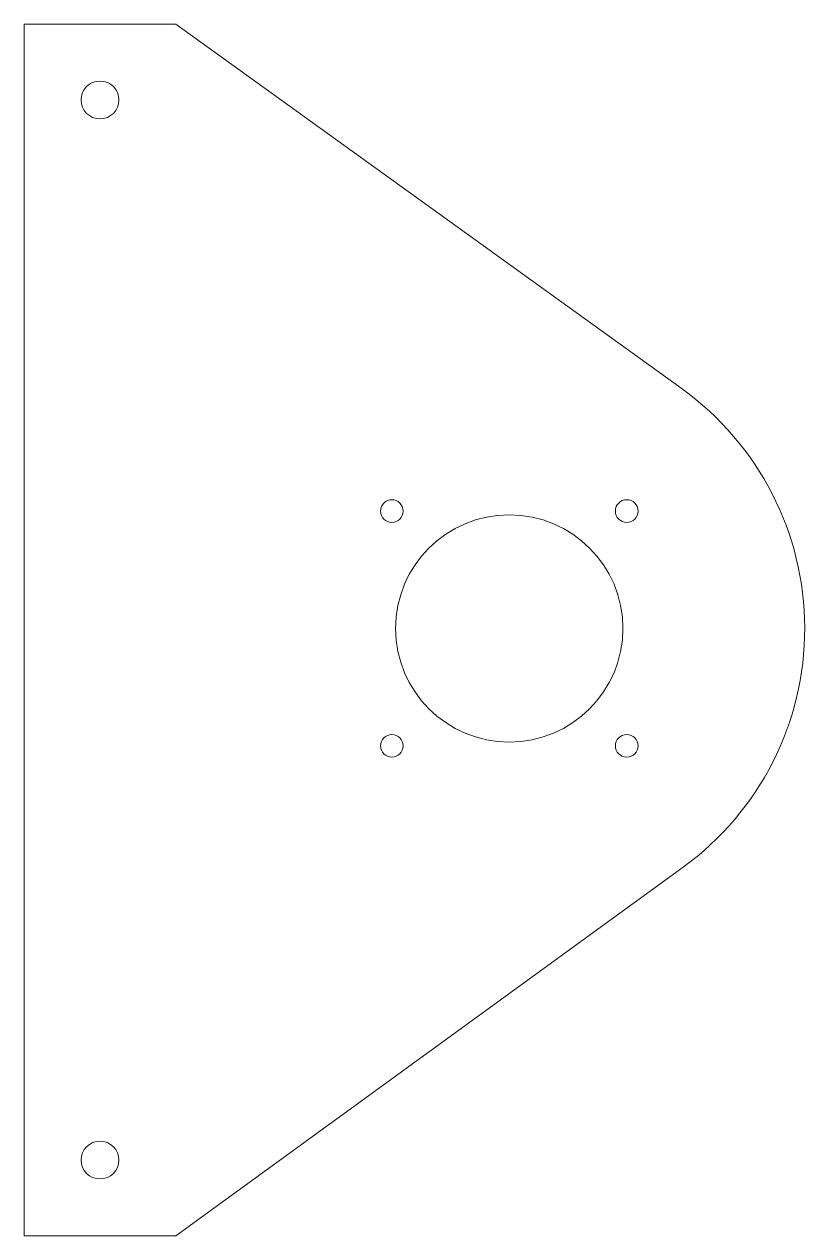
# Model space of a CAD drawing. Header units: inches. Extents: x 6.52 to 10.57, y 10.06 to 16.36.
import ezdxf

# ---------------------------------------------------------------- set-up
doc = ezdxf.new("R2010")
doc.units = ezdxf.units.IN
doc.header["$MEASUREMENT"] = 0
doc.layers.add('VISIBLE', color=7, linetype='Continuous', lineweight=0)

msp = doc.modelspace()

# ---------------------------------------------------------------- linework, layer by layer
at = {"layer": 'VISIBLE'}
for p, q in [((6.5198, 10.0588), (6.5198, 16.3581)), ((6.5198, 16.3581), (7.3072, 16.3581)), ((7.3072, 16.3581), (9.9375, 14.4617)), ((9.9424, 11.9748), (7.3072, 10.0588)), ((7.3072, 10.0588), (6.5198, 10.0588))]:
    msp.add_line(p, q, dxfattribs=at)
for centre, radius in [((6.9135, 15.9643), 0.0984), ((8.4295, 13.8267), 0.0591), ((9.6499, 13.8267), 0.0591), ((9.0397, 13.2164), 0.5906), ((8.4295, 12.6062), 0.0591), ((9.6499, 12.6062), 0.0591), ((6.9135, 10.4525), 0.0984)]:
    msp.add_circle(centre, radius, dxfattribs=at)
msp.add_arc((9.0397, 13.2164), 1.5351, 306.01915, 54.20915, dxfattribs=at)

doc.saveas('drawing.dxf')
